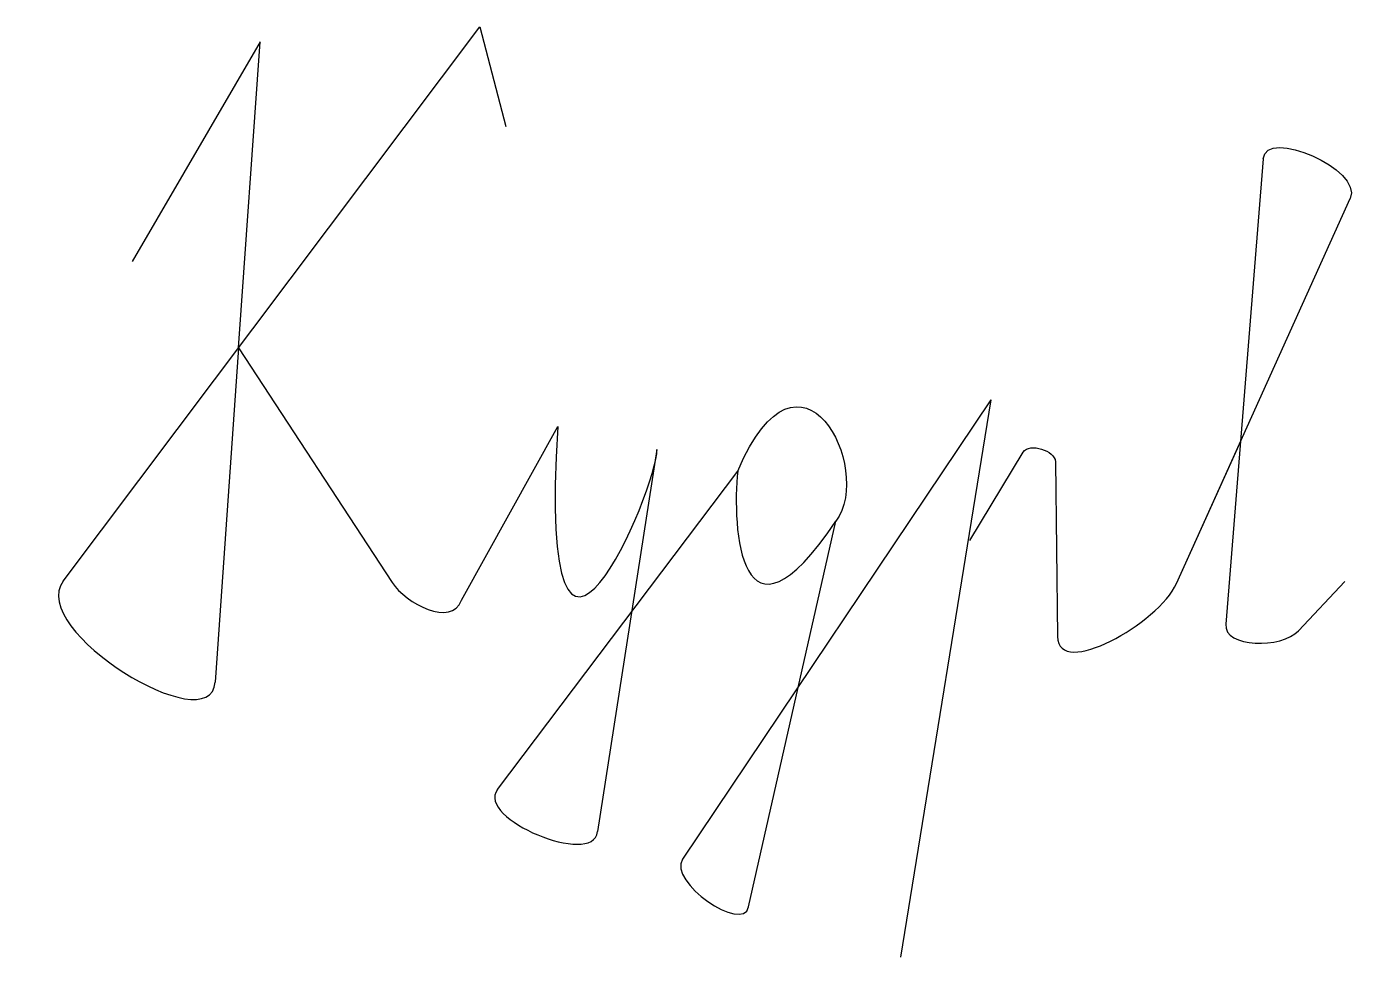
# Model space of a CAD drawing. Header units: millimetres. Extents: x 4.63 to 13.17, y 3.29 to 9.24.
import ezdxf

# ---------------------------------------------------------------- set-up
doc = ezdxf.new("R2010")
doc.units = ezdxf.units.MM

msp = doc.modelspace()

# ---------------------------------------------------------------- linework, layer by layer
at = {"color": 5}
for p, q in [((4.861, 5.6983), (7.5254, 9.242)), ((7.5254, 9.242), (7.6915, 8.6035)), ((6.1197, 9.1463), (5.3018, 7.7415)), ((5.9822, 7.1896), (6.1197, 9.1463)), ((12.5329, 8.3974), (12.2931, 5.4243)), ((11.9789, 5.6828), (13.0889, 8.1448)), ((5.9822, 7.1896), (5.8322, 5.0534)), ((5.9822, 7.1896), (6.9635, 5.6891)), ((10.7923, 6.8563), (8.8207, 3.9204)), ((10.7923, 6.8563), (10.2147, 3.2942)), ((7.4068, 5.5769), (8.0224, 6.6872)), ((11.9789, 5.6828), (12.3869, 6.5878)), ((8.6565, 6.5397), (8.2775, 4.0971)), ((10.6569, 5.9577), (10.9991, 6.5231)), ((11.2048, 6.4617), (11.218, 5.3449)), ((7.6368, 4.3659), (9.1731, 6.4016)), ((9.2422, 3.6158), (9.8012, 6.0811)), ((12.7589, 5.3807), (13.0543, 5.6957))]:
    msp.add_line(p, q, dxfattribs=at)
msp.add_lwpolyline([(10.7923, 6.8563), (10.7923, 6.8563), (10.7923, 6.8563), (10.7923, 6.8563)], dxfattribs=at)
for points in [[(12.5329, 8.3974), (12.5492, 8.6003), (13.1726, 8.3304), (13.0889, 8.1448)], [(9.1731, 6.4016), (9.5741, 7.3449), (10.0468, 6.4174), (9.8012, 6.0811)], [(8.0224, 6.6872), (7.8845, 4.458), (8.6668, 6.3043), (8.6565, 6.5397)], [(10.9991, 6.5231), (11.0362, 6.5843), (11.2039, 6.5332), (11.2048, 6.4617)], [(9.1731, 6.4016), (9.136, 6.0446), (9.1837, 5.1691), (9.8012, 6.0811)], [(4.861, 5.6983), (4.6274, 5.3877), (5.8049, 4.6658), (5.8322, 5.0534)], [(6.9635, 5.6891), (7.0506, 5.556), (7.3434, 5.4022), (7.4068, 5.5769)], [(11.218, 5.3449), (11.2213, 5.0674), (11.8649, 5.4298), (11.9789, 5.6828)], [(12.2931, 5.4243), (12.2805, 5.2688), (12.6522, 5.267), (12.7589, 5.3807)], [(7.6368, 4.3659), (7.4973, 4.1811), (8.2495, 3.8672), (8.2775, 4.0971)], [(8.8207, 3.9204), (8.724, 3.7765), (9.206, 3.4462), (9.2422, 3.6158)]]:
    msp.add_open_spline(points, degree=3, dxfattribs=at)

doc.saveas('drawing.dxf')
